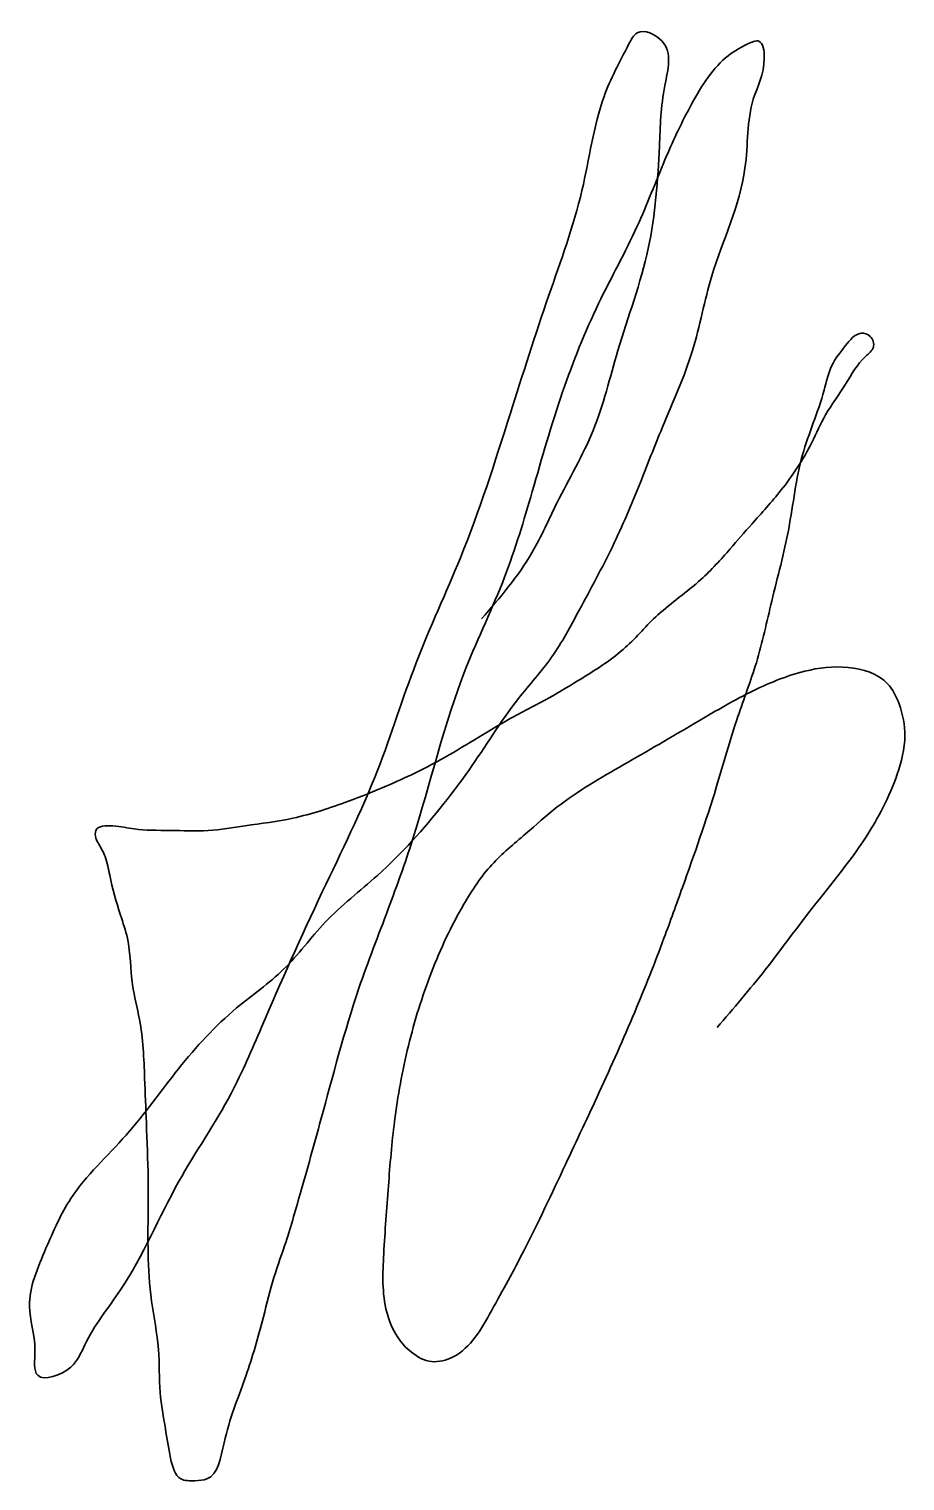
# Model space of a CAD drawing. Header units: millimetres. Extents: x 39792.42 to 39797.63, y 28738.41 to 28747.04.
import ezdxf

# ---------------------------------------------------------------- set-up
doc = ezdxf.new("R2010")
doc.units = ezdxf.units.MM
doc.layers.add('СМК_Размер', color=7, linetype='Continuous', lineweight=18)

# ---------------------------------------------------------------- blocks, each defined once
blk = doc.blocks.new('pod')
at = {"linetype": 'Continuous', "lineweight": 30}
blk.add_spline([(2.6396, 2.8969), (2.926, 3.2405), (3.1838, 3.5784), (3.5218, 4.025), (3.7108, 4.403), (3.7567, 4.632), (3.7223, 4.821), (3.6536, 4.9413), (3.4187, 5.0386), (3.1609, 5.0157), (2.8343, 4.8897), (2.5078, 4.7065), (2.0839, 4.4602), (1.6886, 4.2083), (1.4996, 4.0479), (1.2991, 3.8647), (1.1329, 3.6299), (0.9404, 3.2264), (0.8031, 2.787), (0.7206, 2.3383), (0.684, 1.9538), (0.6565, 1.551), (0.6748, 1.2031), (0.7389, 1.0566), (0.8214, 0.965), (0.9404, 0.9101), (1.0687, 0.9376), (1.2976, 1.2122), (1.49, 1.5693), (1.7373, 2.082), (1.9388, 2.5123), (2.1494, 2.9884), (2.3235, 3.4278), (2.4334, 3.73), (2.6349, 4.3251), (2.7631, 4.7462), (2.873, 5.0666), (2.9646, 5.4329), (3.0654, 5.8632), (3.1478, 6.3026), (3.276, 6.6871), (3.3218, 6.8336), (3.4042, 6.9526), (3.4958, 7.0259), (3.5508, 7.0076), (3.5691, 6.9435), (3.5233, 6.8886), (3.4042, 6.7238), (3.2852, 6.5407), (3.2027, 6.3759), (3.0196, 6.092), (2.8455, 5.8906), (2.7173, 5.7441), (2.5433, 5.561), (2.2868, 5.3505), (2.0945, 5.1582), (1.838, 4.9751), (1.6365, 4.8561), (1.3984, 4.7279), (0.9954, 4.4899), (0.6748, 4.3342), (0.4459, 4.2427), (0.1161, 4.1419), (-0.1678, 4.0962), (-0.3876, 4.0687), (-0.6166, 4.0687), (-0.8273, 4.0779), (-0.9555, 4.0962), (-1.0562, 4.0687), (-1.0562, 4.0229), (-1.0379, 3.9863), (-1.0013, 3.9131), (-0.9738, 3.8032), (-0.9097, 3.5652), (-0.8687, 3.4279), (-0.8378, 3.1505), (-0.7967, 2.9449), (-0.7659, 2.5956), (-0.7556, 2.3284), (-0.7453, 1.9996), (-0.7453, 1.794), (-0.7453, 1.5577), (-0.7247, 1.27), (-0.6836, 0.9822), (-0.6733, 0.7253), (-0.6425, 0.5096), (-0.6117, 0.3349), (-0.55, 0.2116), (-0.4677, 0.2013), (-0.3958, 0.2116), (-0.293, 0.4273), (-0.1696, 0.8076), (-0.0668, 1.1467), (-0.0051, 1.383), (0.0668, 1.5988), (0.1593, 1.9071), (0.2827, 2.3489), (0.5089, 3.1299), (0.6836, 3.6026), (0.8276, 4.0136), (1.1455, 5.0338), (1.3756, 5.576), (1.5399, 6.0853), (1.7207, 6.6767), (1.9344, 7.2024), (2.1645, 7.6625), (2.3289, 8.0568), (2.4768, 8.3689), (2.6904, 8.6646), (2.8219, 8.7468), (2.8877, 8.7632), (2.9205, 8.6646), (2.8548, 8.4182), (2.8055, 8.0075), (2.6083, 7.3667), (2.4932, 6.9231), (2.3124, 6.4631), (2.1809, 6.1345), (2.0166, 5.7567), (1.8193, 5.3788), (1.655, 5.0995), (1.4578, 4.8531), (1.1619, 4.4259), (1.014, 4.2288), (0.6195, 3.8016), (0.3072, 3.5223), (0.0607, 3.243), (-0.2187, 3.013), (-0.5639, 2.6516), (-0.8761, 2.2573), (-1.2048, 1.8794), (-1.3528, 1.5837), (-1.4514, 1.2387), (-1.4185, 0.9758), (-1.4021, 0.8279), (-1.2048, 0.8772), (-1.1227, 1.0086), (-0.909, 1.3372), (-0.5639, 1.978), (-0.2516, 2.5037), (-0.0708, 2.898), (0.2908, 3.703), (0.6195, 4.4259), (0.8496, 5.0666), (1.1126, 5.691), (1.4084, 6.5453), (1.6386, 7.2517), (1.8358, 7.876), (1.9673, 8.4346), (2.1152, 8.7468), (2.1645, 8.8125), (2.3124, 8.7632), (2.3289, 8.5003), (2.296, 8.1389), (2.2302, 7.531), (2.0494, 6.9231), (1.9015, 6.4467), (1.6879, 6.0195), (1.5399, 5.7238), (1.2388, 5.327)], degree=3, dxfattribs=at)

msp = doc.modelspace()

# ---------------------------------------------------------------- block references
at = {"layer": 'СМК_Размер', "linetype": 'Continuous'}
msp.add_blockref('pod', (39793.8689, 28738.2077), dxfattribs=at)

doc.saveas('drawing.dxf')
